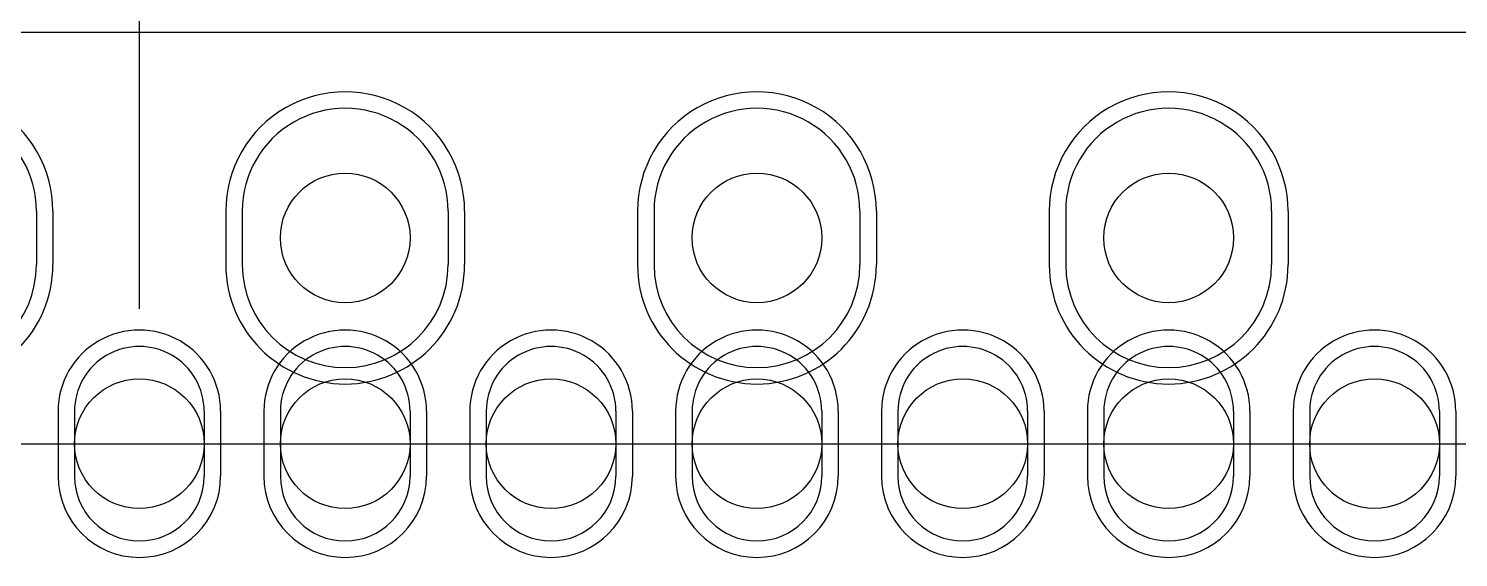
# Model space of a CAD drawing. Header units: millimetres. Extents: x 40.7 to 137.6, y 57.5 to 86.7.
# Drawn here: x 75.52 to 84.34, y 57.46 to 60.73 of the extents above; entities that cross this region are included whole.
import ezdxf

# ---------------------------------------------------------------- set-up
doc = ezdxf.new("R2010")
doc.units = ezdxf.units.MM
for name, color, linetype in [('BottomSolder', 6, 'Continuous'), ('Mechanical1', 6, 'Continuous'), ('MultiLayer', 9, 'Continuous'), ('PadHoleLayer', 156, 'Continuous'), ('TopOverlay', 2, 'Continuous'), ('TopSolder', 216, 'Continuous')]:
    doc.layers.add(name, color=color, linetype=linetype)

# ---------------------------------------------------------------- blocks, each defined once
blk = doc.blocks.new('SIP30_15_1_27_3')
at = {"layer": 'BottomSolder'}
for p, q in [((23.5966, 0.165), (23.5966, -0.165)), ((24.6634, 0.165), (24.6634, -0.165)), ((26.1366, 0.165), (26.1366, -0.165)), ((27.2034, 0.165), (27.2034, -0.165)), ((28.6766, 0.165), (28.6766, -0.165)), ((29.7434, 0.165), (29.7434, -0.165)), ((31.2166, 0.165), (31.2166, -0.165)), ((23.6284, -1.07), (23.6284, -1.47)), ((24.6316, -1.07), (24.6316, -1.47)), ((24.8984, -1.07), (24.8984, -1.47)), ((25.9016, -1.07), (25.9016, -1.47)), ((26.1684, -1.07), (26.1684, -1.47)), ((27.1716, -1.07), (27.1716, -1.47)), ((27.4384, -1.07), (27.4384, -1.47)), ((28.4416, -1.07), (28.4416, -1.47)), ((28.7084, -1.07), (28.7084, -1.47)), ((29.7116, -1.07), (29.7116, -1.47)), ((29.9784, -1.07), (29.9784, -1.47)), ((30.9816, -1.07), (30.9816, -1.47)), ((31.2484, -1.07), (31.2484, -1.47)), ((32.2516, -1.07), (32.2516, -1.47))]:
    blk.add_line(p, q, dxfattribs=at)
for centre, radius, start, end in [((22.86, 0.165), 0.7366, 360, 180), ((25.4, 0.165), 0.7366, 360, 180), ((27.94, 0.165), 0.7366, 360, 180), ((30.48, 0.165), 0.7366, 360, 180), ((22.86, -0.165), 0.7366, 180, 360), ((25.4, -0.165), 0.7366, 180, 360), ((27.94, -0.165), 0.7366, 180, 360), ((30.48, -0.165), 0.7366, 180, 360), ((24.13, -1.07), 0.5016, 360, 180), ((25.4, -1.07), 0.5016, 360, 180), ((26.67, -1.07), 0.5016, 360, 180), ((27.94, -1.07), 0.5016, 360, 180), ((29.21, -1.07), 0.5016, 360, 180), ((30.48, -1.07), 0.5016, 360, 180), ((31.75, -1.07), 0.5016, 360, 180), ((24.13, -1.47), 0.5016, 180, 360), ((25.4, -1.47), 0.5016, 180, 360), ((26.67, -1.47), 0.5016, 180, 360), ((27.94, -1.47), 0.5016, 180, 360), ((29.21, -1.47), 0.5016, 180, 360), ((30.48, -1.47), 0.5016, 180, 360), ((31.75, -1.47), 0.5016, 180, 360)]:
    blk.add_arc(centre, radius, start, end, dxfattribs=at)
at = {"layer": 'MultiLayer'}
for p, q in [((23.495, 0.165), (23.495, -0.165)), ((24.765, 0.165), (24.765, -0.165)), ((26.035, 0.165), (26.035, -0.165)), ((27.305, 0.165), (27.305, -0.165)), ((28.575, 0.165), (28.575, -0.165)), ((29.845, 0.165), (29.845, -0.165)), ((31.115, 0.165), (31.115, -0.165)), ((23.73, -1.07), (23.73, -1.47)), ((24.53, -1.07), (24.53, -1.47)), ((25, -1.07), (25, -1.47)), ((25.8, -1.07), (25.8, -1.47)), ((26.27, -1.07), (26.27, -1.47)), ((27.07, -1.07), (27.07, -1.47)), ((27.54, -1.07), (27.54, -1.47)), ((28.34, -1.07), (28.34, -1.47)), ((28.81, -1.07), (28.81, -1.47)), ((29.61, -1.07), (29.61, -1.47)), ((30.08, -1.07), (30.08, -1.47)), ((30.88, -1.07), (30.88, -1.47)), ((31.35, -1.07), (31.35, -1.47)), ((32.15, -1.07), (32.15, -1.47))]:
    blk.add_line(p, q, dxfattribs=at)
for centre, radius, start, end in [((22.86, 0.165), 0.635, 360, 180), ((25.4, 0.165), 0.635, 360, 180), ((27.94, 0.165), 0.635, 360, 180), ((30.48, 0.165), 0.635, 360, 180), ((22.86, -0.165), 0.635, 180, 360), ((25.4, -0.165), 0.635, 180, 360), ((27.94, -0.165), 0.635, 180, 360), ((30.48, -0.165), 0.635, 180, 360), ((24.13, -1.07), 0.4, 360, 180), ((25.4, -1.07), 0.4, 360, 180), ((26.67, -1.07), 0.4, 360, 180), ((27.94, -1.07), 0.4, 360, 180), ((29.21, -1.07), 0.4, 360, 180), ((30.48, -1.07), 0.4, 360, 180), ((31.75, -1.07), 0.4, 360, 180), ((24.13, -1.47), 0.4, 180, 360), ((25.4, -1.47), 0.4, 180, 360), ((26.67, -1.47), 0.4, 180, 360), ((27.94, -1.47), 0.4, 180, 360), ((29.21, -1.47), 0.4, 180, 360), ((30.48, -1.47), 0.4, 180, 360), ((31.75, -1.47), 0.4, 180, 360)]:
    blk.add_arc(centre, radius, start, end, dxfattribs=at)
at = {"layer": 'PadHoleLayer'}
for centre in [(25.4, 0), (27.94, 0), (30.48, 0), (24.13, -1.27), (25.4, -1.27), (26.67, -1.27), (27.94, -1.27), (29.21, -1.27), (30.48, -1.27), (31.75, -1.27)]:
    blk.add_circle(centre, 0.4, dxfattribs=at)
at = {"layer": 'TopOverlay'}
for p, q in [((-1.27, 1.27), (37, 1.27)), ((-1.27, -1.27), (37, -1.27))]:
    blk.add_line(p, q, dxfattribs=at)
at = {"layer": 'TopSolder'}
for p, q in [((23.5966, 0.165), (23.5966, -0.165)), ((24.6634, 0.165), (24.6634, -0.165)), ((26.1366, 0.165), (26.1366, -0.165)), ((27.2034, 0.165), (27.2034, -0.165)), ((28.6766, 0.165), (28.6766, -0.165)), ((29.7434, 0.165), (29.7434, -0.165)), ((31.2166, 0.165), (31.2166, -0.165)), ((23.6284, -1.07), (23.6284, -1.47)), ((24.6316, -1.07), (24.6316, -1.47)), ((24.8984, -1.07), (24.8984, -1.47)), ((25.9016, -1.07), (25.9016, -1.47)), ((26.1684, -1.07), (26.1684, -1.47)), ((27.1716, -1.07), (27.1716, -1.47)), ((27.4384, -1.07), (27.4384, -1.47)), ((28.4416, -1.07), (28.4416, -1.47)), ((28.7084, -1.07), (28.7084, -1.47)), ((29.7116, -1.07), (29.7116, -1.47)), ((29.9784, -1.07), (29.9784, -1.47)), ((30.9816, -1.07), (30.9816, -1.47)), ((31.2484, -1.07), (31.2484, -1.47)), ((32.2516, -1.07), (32.2516, -1.47))]:
    blk.add_line(p, q, dxfattribs=at)
for centre, radius, start, end in [((22.86, 0.165), 0.7366, 360, 180), ((25.4, 0.165), 0.7366, 360, 180), ((27.94, 0.165), 0.7366, 360, 180), ((30.48, 0.165), 0.7366, 360, 180), ((22.86, -0.165), 0.7366, 180, 360), ((25.4, -0.165), 0.7366, 180, 360), ((27.94, -0.165), 0.7366, 180, 360), ((30.48, -0.165), 0.7366, 180, 360), ((24.13, -1.07), 0.5016, 360, 180), ((25.4, -1.07), 0.5016, 360, 180), ((26.67, -1.07), 0.5016, 360, 180), ((27.94, -1.07), 0.5016, 360, 180), ((29.21, -1.07), 0.5016, 360, 180), ((30.48, -1.07), 0.5016, 360, 180), ((31.75, -1.07), 0.5016, 360, 180), ((24.13, -1.47), 0.5016, 180, 360), ((25.4, -1.47), 0.5016, 180, 360), ((26.67, -1.47), 0.5016, 180, 360), ((27.94, -1.47), 0.5016, 180, 360), ((29.21, -1.47), 0.5016, 180, 360), ((30.48, -1.47), 0.5016, 180, 360), ((31.75, -1.47), 0.5016, 180, 360)]:
    blk.add_arc(centre, radius, start, end, dxfattribs=at)

msp = doc.modelspace()

# ---------------------------------------------------------------- linework, layer by layer
at = {"layer": 'Mechanical1'}
msp.add_line((44.5, 58.166), (88.266, 58.166), dxfattribs=at)
at = {"layer": 'TopOverlay'}
msp.add_line((76.2, 58.9985), (76.2, 61.9), dxfattribs=at)

# ---------------------------------------------------------------- block references
at = {"rotation": 360}
msp.add_blockref('SIP30_15_1_27_3', (52.07, 59.436), dxfattribs=at)

doc.saveas('drawing.dxf')
